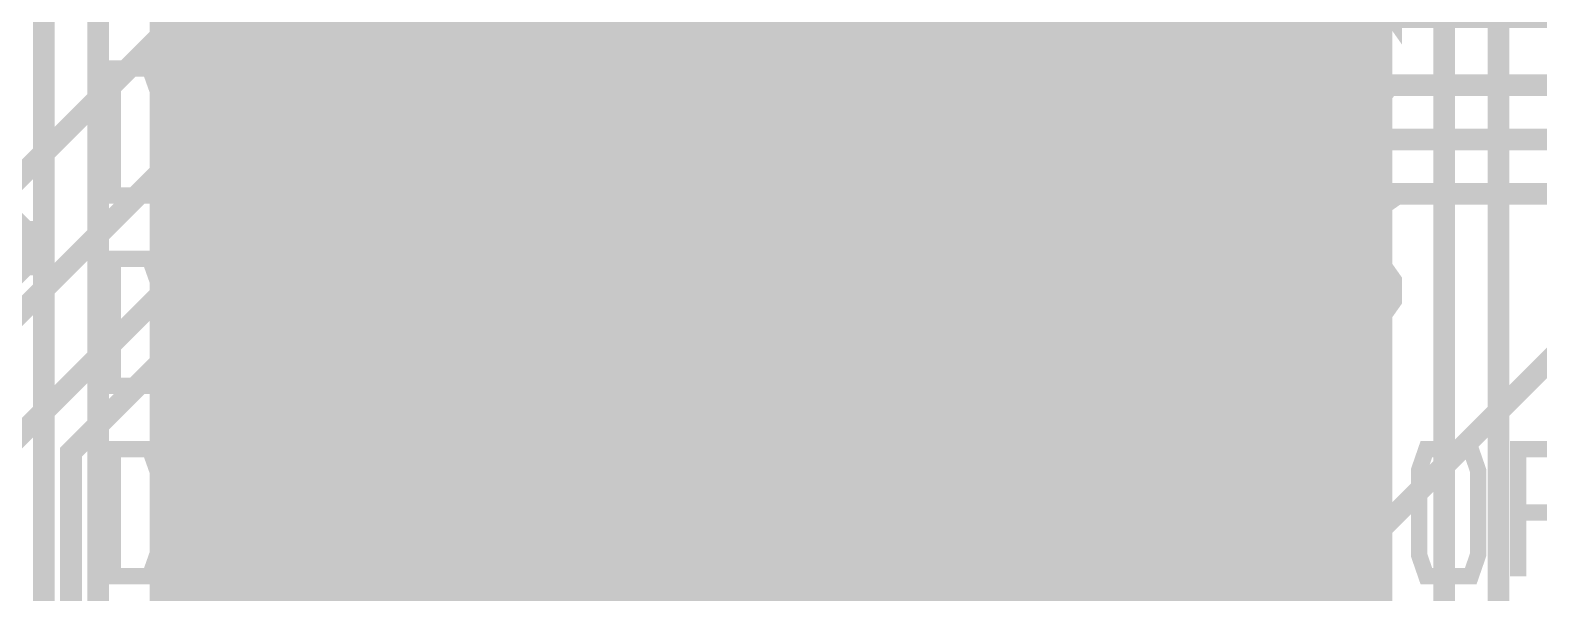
# Model space of a CAD drawing. Extents: x -10 to 131, y -93 to 209.
# Drawn here: x 29.84 to 43.94, y -7.92 to -2.66 of the extents above; entities that cross this region are included whole.
import ezdxf

# ---------------------------------------------------------------- set-up
doc = ezdxf.new("R2010")
doc.units = 0
doc.header["$MEASUREMENT"] = 0
for name, color, linetype in [('22-303-0_AST', 7, 'CONTINUOUS'), ('22-303-0_BOT', 2, 'CONTINUOUS'), ('22-303-0_DRD', 6, 'CONTINUOUS'), ('22-303-0_IN1', 10, 'CONTINUOUS'), ('22-303-0_SST', 8, 'CONTINUOUS'), ('22-303-0_TOP', 15, 'CONTINUOUS')]:
    doc.layers.add(name, color=color, linetype=linetype)

msp = doc.modelspace()

# ---------------------------------------------------------------- linework, layer by layer
at = {"layer": '22-303-0_AST', "const_width": 0.1524}
for points in [[(42.5831, -1.36906), (42.5831, -2.55524), (42.4434, -2.35712), (42.16908, -1.56718), (42.02938, -1.36906), (42.02938, -2.55524)], [(32.61106, -4.20624), (32.61106, -3.02006), (32.47136, -3.21818)], [(30.54858, -4.20624), (30.9626, -4.20624), (31.1023, -3.81), (31.1023, -3.41376), (30.9626, -3.02006), (30.54858, -3.02006)], [(30.61716, -4.20624), (30.61716, -3.02006)], [(31.96082, -4.20624), (31.47568, -4.20624), (31.47568, -3.02006)], [(33.19018, -3.61188), (33.60674, -3.61188), (33.67532, -3.81), (33.67532, -4.00812), (33.60674, -4.20624), (33.19018, -4.20624), (33.1216, -4.00812), (33.1216, -3.81), (33.39846, -3.02006)], [(38.8747, -2.94894), (38.32098, -2.94894)], [(34.68116, -4.33324), (34.61258, -4.13512), (34.61258, -3.34518), (34.68116, -3.14706), (35.09772, -3.14706), (35.1663, -3.34518), (35.1663, -4.13512), (35.09772, -4.33324), (34.68116, -4.33324)], [(35.53968, -3.73888), (35.9537, -3.73888), (36.0934, -3.54076), (36.0934, -3.34518), (35.9537, -3.14706), (35.53968, -3.14706), (35.53968, -4.33324)], [(37.0205, -3.14706), (36.46678, -3.14706)], [(36.74364, -4.33324), (36.74364, -3.14706)], [(37.46246, -4.33324), (37.39388, -4.13512), (37.39388, -3.34518), (37.46246, -3.14706), (37.87902, -3.14706), (37.9476, -3.34518), (37.9476, -4.13512), (37.87902, -4.33324), (37.46246, -4.33324)], [(39.31666, -3.73888), (39.73322, -3.73888), (39.8018, -3.54076), (39.8018, -3.34518), (39.6621, -3.14706), (39.24808, -3.14706)], [(39.31666, -4.33324), (39.31666, -3.14706)], [(40.7289, -4.33324), (40.7289, -3.73888), (40.52062, -3.14706), (40.38346, -3.14706), (40.17518, -3.73888), (40.17518, -4.33324)], [(41.656, -4.13512), (41.58742, -4.33324), (41.17086, -4.33324), (41.10228, -4.13512), (41.10228, -3.34518), (41.17086, -3.14706), (41.58742, -3.14706), (41.656, -3.34518)], [(42.02938, -3.14706), (42.02938, -4.33324)], [(42.5831, -4.33324), (42.16908, -3.73888), (42.5831, -3.14706)], [(39.24808, -4.33324), (39.6621, -4.33324), (39.8018, -4.13512), (39.8018, -3.937), (39.73322, -3.73888)], [(40.7289, -3.937), (40.17518, -3.937)], [(32.74822, -4.20624), (32.47136, -4.20624)], [(32.61106, -5.98424), (32.61106, -4.79806), (32.47136, -4.99618)], [(38.8747, -4.72694), (38.32098, -4.72694)], [(30.54858, -5.98424), (30.9626, -5.98424), (31.1023, -5.588), (31.1023, -5.19176), (30.9626, -4.79806), (30.54858, -4.79806)], [(30.61716, -5.98424), (30.61716, -4.79806)], [(31.96082, -5.98424), (31.47568, -5.98424), (31.47568, -4.79806)], [(33.2613, -5.98424), (33.67532, -4.79806), (33.1216, -4.79806)], [(34.68116, -5.98424), (34.61258, -5.78612), (34.61258, -4.99618), (34.68116, -4.79806), (35.09772, -4.79806), (35.1663, -4.99618), (35.1663, -5.78612), (35.09772, -5.98424), (34.68116, -5.98424)], [(35.53968, -5.38988), (35.9537, -5.38988), (36.0934, -5.19176), (36.0934, -4.99618), (35.9537, -4.79806), (35.53968, -4.79806), (35.53968, -5.98424)], [(37.0205, -4.79806), (36.46678, -4.79806)], [(36.74364, -5.98424), (36.74364, -4.79806)], [(37.46246, -5.98424), (37.39388, -5.78612), (37.39388, -4.99618), (37.46246, -4.79806), (37.87902, -4.79806), (37.9476, -4.99618), (37.9476, -5.78612), (37.87902, -5.98424), (37.46246, -5.98424)], [(39.8018, -4.79806), (39.24808, -4.79806)], [(39.52494, -5.98424), (39.52494, -4.79806)], [(40.17518, -5.38988), (40.5892, -5.38988), (40.7289, -5.19176), (40.7289, -4.99618), (40.5892, -4.79806), (40.17518, -4.79806), (40.17518, -5.98424)], [(41.656, -5.98424), (41.656, -5.38988), (41.44772, -4.79806), (41.31056, -4.79806), (41.10228, -5.38988), (41.10228, -5.98424)], [(42.02938, -5.38988), (42.4434, -5.38988), (42.5831, -5.19176), (42.5831, -4.99618), (42.4434, -4.79806), (42.02938, -4.79806), (42.02938, -5.98424)], [(40.52062, -5.38988), (40.7289, -5.98424)], [(41.656, -5.588), (41.10228, -5.588)], [(32.74822, -5.98424), (32.47136, -5.98424)], [(32.61106, -7.76224), (32.61106, -6.57606), (32.47136, -6.77418)], [(38.8747, -6.37794), (38.32098, -6.37794)], [(39.8018, -7.76224), (39.8018, -6.57606), (39.6621, -6.77418), (39.52494, -7.16788), (39.38778, -6.77418), (39.24808, -6.57606), (39.24808, -7.76224)], [(30.54858, -7.76224), (30.9626, -7.76224), (31.1023, -7.366), (31.1023, -6.96976), (30.9626, -6.57606), (30.54858, -6.57606)], [(30.61716, -7.76224), (30.61716, -6.57606)], [(31.96082, -7.76224), (31.47568, -7.76224), (31.47568, -6.57606)], [(33.60674, -7.16788), (33.67532, -6.96976), (33.67532, -6.77418), (33.60674, -6.57606), (33.19018, -6.57606), (33.1216, -6.77418), (33.1216, -6.96976), (33.19018, -7.16788), (33.60674, -7.16788), (33.67532, -7.366), (33.67532, -7.56412), (33.60674, -7.76224), (33.19018, -7.76224), (33.1216, -7.56412), (33.1216, -7.366), (33.19018, -7.16788)], [(34.68116, -7.76224), (34.61258, -7.56412), (34.61258, -6.77418), (34.68116, -6.57606), (35.09772, -6.57606), (35.1663, -6.77418), (35.1663, -7.56412), (35.09772, -7.76224), (34.68116, -7.76224)], [(35.53968, -7.16788), (35.9537, -7.16788), (36.0934, -6.96976), (36.0934, -6.77418), (35.9537, -6.57606), (35.53968, -6.57606), (35.53968, -7.76224)], [(37.0205, -6.57606), (36.46678, -6.57606)], [(36.74364, -7.76224), (36.74364, -6.57606)], [(37.46246, -7.76224), (37.39388, -7.56412), (37.39388, -6.77418), (37.46246, -6.57606), (37.87902, -6.57606), (37.9476, -6.77418), (37.9476, -7.56412), (37.87902, -7.76224), (37.46246, -7.76224)], [(40.5892, -6.57606), (40.31488, -6.57606)], [(40.45204, -7.76224), (40.45204, -6.57606)], [(40.96512, -7.16788), (41.37914, -7.16788), (41.5163, -6.96976), (41.5163, -6.77418), (41.37914, -6.57606), (40.96512, -6.57606), (40.96512, -7.76224)], [(41.89222, -7.16788), (42.30624, -7.16788), (42.4434, -6.96976), (42.4434, -6.77418), (42.30624, -6.57606), (41.89222, -6.57606), (41.89222, -7.76224)], [(42.8879, -7.76224), (42.81932, -7.56412), (42.81932, -6.77418), (42.8879, -6.57606), (43.30192, -6.57606), (43.3705, -6.77418), (43.3705, -7.56412), (43.30192, -7.76224), (42.8879, -7.76224)], [(43.74642, -7.16788), (44.16044, -7.16788), (44.2976, -6.96976), (44.2976, -6.77418), (44.16044, -6.57606), (43.74642, -6.57606), (43.74642, -7.76224)], [(41.31056, -7.16788), (41.5163, -7.76224)], [(42.23766, -7.16788), (42.4434, -7.76224)], [(32.74822, -7.76224), (32.47136, -7.76224)], [(40.5892, -7.76224), (40.31488, -7.76224)]]:
    msp.add_lwpolyline(points, dxfattribs=at)
at = {"layer": '22-303-0_BOT'}
for points, const_width in [([(35.0266, 21.1074), (35.0266, -17.0815)], 0.254), ([(35.2552, 21.1074), (35.2552, -17.0815)], 0.254), ([(35.4838, 21.1074), (35.4838, -16.0782)], 0.254), ([(35.7124, 21.1074), (35.7124, -15.91056)], 0.254), ([(35.941, 21.1074), (35.941, -15.83944)], 0.254), ([(36.1696, 21.1074), (36.1696, -15.83436)], 0.254), ([(34.798, 20.9804), (34.798, -17.0815)], 0.254), ([(34.5694, 20.7518), (34.5694, -17.0815)], 0.254), ([(34.3408, 20.5232), (34.3408, -17.0815)], 0.254), ([(34.1122, 20.2946), (34.1122, -17.0815)], 0.254), ([(33.8836, 20.066), (33.8836, -17.0815)], 0.254), ([(33.655, 19.8374), (33.655, -17.0815)], 0.254), ([(40.9702, 19.52752), (40.9702, -17.0815)], 0.254), ([(40.7416, 16.55826), (40.7416, -17.0815)], 0.254), ([(40.513, 16.26362), (40.513, -17.0815)], 0.254), ([(40.2844, 16.13154), (40.2844, -17.0815)], 0.254), ([(42.926, -20.828), (43.561, -20.193), (43.561, 14.859)], 0.2032), ([(41.1988, 14.34846), (41.1988, -17.0815)], 0.254), ([(41.4274, 14.0843), (41.4274, -17.0815)], 0.254), ([(41.656, 13.96492), (41.656, -16.89862)], 0.254), ([(41.8846, 13.92428), (41.8846, -16.7005)], 0.254), ([(40.0558, 11.00328), (40.0558, -17.0815)], 0.254), ([(38.9128, 10.76452), (38.9128, -17.0815)], 0.254), ([(39.8272, 10.76452), (39.8272, -17.0815)], 0.254), ([(39.1414, 10.6553), (39.1414, -17.0815)], 0.254), ([(39.37, 10.62228), (39.37, -17.0815)], 0.254), ([(39.5986, 10.6553), (39.5986, -17.0815)], 0.254), ([(36.3982, 8.84428), (36.3982, -15.9004)], 0.254), ([(36.6268, 8.60552), (36.6268, -16.0528)], 0.254), ([(36.8554, 8.4963), (36.8554, -16.45666)], 0.254), ([(37.084, 8.46328), (37.084, -17.0815)], 0.254), ([(37.3126, 4.10718), (37.3126, -17.0815)], 0.254), ([(38.6842, 4.18846), (38.6842, -17.0815)], 0.254), ([(37.5412, 3.88874), (37.5412, -17.0815)], 0.254), ([(38.4556, 3.9243), (38.4556, -17.0815)], 0.254), ([(37.7698, 3.78968), (37.7698, -17.0815)], 0.254), ([(37.9984, 3.76428), (37.9984, -17.0815)], 0.254), ([(38.227, 3.80492), (38.227, -17.0815)], 0.254), ([(33.4264, 2.35966), (33.4264, -17.0815)], 0.254), ([(30.861, 2.159), (29.464, 0.762), (29.464, -1.016), (29.972, -1.524), (29.972, -17.272), (25.146, -22.098), (22.86, -22.098)], 0.2032), ([(33.1978, 1.9558), (33.1978, -17.0815)], 0.254), ([(32.7406, 1.73736), (32.7406, -17.0815)], 0.254), ([(32.9692, 1.8034), (32.9692, -17.0815)], 0.254), ([(30.353, -20.701), (30.48, -20.574), (30.48, -1.397), (29.972, -0.889), (29.972, 0.381), (30.353, 0.762)], 0.2032), ([(32.512, -0.37084), (32.512, -17.0815)], 0.254), ([(31.5976, -0.62992), (31.5976, -16.6243)], 0.254), ([(31.8262, -0.67818), (31.8262, -16.88846)], 0.254), ([(32.0548, -0.6604), (32.0548, -17.0815)], 0.254), ([(32.2834, -0.5715), (32.2834, -17.0815)], 0.254), ([(31.369, -0.9017), (31.369, -16.50492)], 0.254), ([(31.1404, -1.24206), (31.1404, -16.46428)], 0.254), ([(31.0896, -1.397), (31.0896, -16.46428)], 0.254), ([(42.799, -1.905), (43.053, -2.159), (43.053, -18.034), (42.545, -18.542)], 0.2032), ([(42.1132, -2.33172), (42.1132, -16.6116)], 0.254), ([(42.3418, -2.57048), (42.3418, -16.59128)], 0.254), ([(42.4434, -2.6289), (42.4434, -16.60652)], 0.254), ([(42.4434, -2.6924), (31.0896, -2.6924)], 0.254), ([(42.4434, -2.921), (31.0896, -2.921)], 0.254), ([(42.4434, -3.1496), (31.0896, -3.1496)], 0.254), ([(42.4434, -3.3782), (31.0896, -3.3782)], 0.254), ([(42.4434, -3.6068), (31.0896, -3.6068)], 0.254), ([(42.4434, -3.8354), (31.0896, -3.8354)], 0.254), ([(42.4434, -4.064), (31.0896, -4.064)], 0.254), ([(42.4434, -4.2926), (31.0896, -4.2926)], 0.254), ([(42.4434, -4.5212), (31.0896, -4.5212)], 0.254), ([(42.4434, -4.7498), (31.0896, -4.7498)], 0.254), ([(42.4434, -4.9784), (31.0896, -4.9784)], 0.254), ([(42.4434, -5.207), (31.0896, -5.207)], 0.254), ([(42.4434, -5.4356), (31.0896, -5.4356)], 0.254), ([(42.4434, -5.6642), (31.0896, -5.6642)], 0.254), ([(42.4434, -5.8928), (31.0896, -5.8928)], 0.254), ([(42.4434, -6.1214), (31.0896, -6.1214)], 0.254), ([(42.4434, -6.35), (31.0896, -6.35)], 0.254), ([(42.4434, -6.5786), (31.0896, -6.5786)], 0.254), ([(42.4434, -6.8072), (31.0896, -6.8072)], 0.254), ([(42.4434, -7.0358), (31.0896, -7.0358)], 0.254), ([(42.4434, -7.2644), (31.0896, -7.2644)], 0.254), ([(42.4434, -7.493), (31.0896, -7.493)], 0.254), ([(42.4434, -7.7216), (31.0896, -7.7216)], 0.254), ([(42.4434, -7.9502), (31.0896, -7.9502)], 0.254)]:
    msp.add_lwpolyline(points, dxfattribs=dict(at, const_width=const_width))
at = {"layer": '22-303-0_BOT', "const_width": 0.254}
msp.add_lwpolyline([(41.99128, -1.905, 0.2859836), (42.4434, -2.6289)], format="xyb", dxfattribs=at)
at = {"layer": '22-303-0_DRD', "const_width": 0.254}
for points in [[(29.21, -4.318), (29.845, -4.953)], [(29.845, -4.445), (29.21, -5.08)], [(29.845, -4.953), (29.845, -4.445)]]:
    msp.add_lwpolyline(points, dxfattribs=at)
at = {"layer": '22-303-0_IN1', "const_width": 0.2032}
for points in [[(37.719, -27.94), (39.116, -26.543), (39.116, -23.622), (38.608, -23.114), (38.608, -16.129), (40.005, -14.732), (40.005, 16.891)], [(39.37, -22.606), (39.116, -22.352), (39.116, -17.526), (40.513, -16.129), (40.513, 13.335), (41.91, 14.732)]]:
    msp.add_lwpolyline(points, dxfattribs=at)
at = {"layer": '22-303-0_SST', "const_width": 0.1524}
for points in [[(42.5831, -1.36906), (42.5831, -2.55524), (42.4434, -2.35712), (42.16908, -1.56718), (42.02938, -1.36906), (42.02938, -2.55524)], [(32.61106, -4.20624), (32.61106, -3.02006), (32.47136, -3.21818)], [(30.54858, -4.20624), (30.9626, -4.20624), (31.1023, -3.81), (31.1023, -3.41376), (30.9626, -3.02006), (30.54858, -3.02006)], [(30.61716, -4.20624), (30.61716, -3.02006)], [(31.96082, -4.20624), (31.47568, -4.20624), (31.47568, -3.02006)], [(33.19018, -3.61188), (33.60674, -3.61188), (33.67532, -3.81), (33.67532, -4.00812), (33.60674, -4.20624), (33.19018, -4.20624), (33.1216, -4.00812), (33.1216, -3.81), (33.39846, -3.02006)], [(38.8747, -2.94894), (38.32098, -2.94894)], [(34.68116, -4.33324), (34.61258, -4.13512), (34.61258, -3.34518), (34.68116, -3.14706), (35.09772, -3.14706), (35.1663, -3.34518), (35.1663, -4.13512), (35.09772, -4.33324), (34.68116, -4.33324)], [(35.53968, -3.73888), (35.9537, -3.73888), (36.0934, -3.54076), (36.0934, -3.34518), (35.9537, -3.14706), (35.53968, -3.14706), (35.53968, -4.33324)], [(37.0205, -3.14706), (36.46678, -3.14706)], [(36.74364, -4.33324), (36.74364, -3.14706)], [(37.46246, -4.33324), (37.39388, -4.13512), (37.39388, -3.34518), (37.46246, -3.14706), (37.87902, -3.14706), (37.9476, -3.34518), (37.9476, -4.13512), (37.87902, -4.33324), (37.46246, -4.33324)], [(39.31666, -3.73888), (39.73322, -3.73888), (39.8018, -3.54076), (39.8018, -3.34518), (39.6621, -3.14706), (39.24808, -3.14706)], [(39.31666, -4.33324), (39.31666, -3.14706)], [(40.7289, -4.33324), (40.7289, -3.73888), (40.52062, -3.14706), (40.38346, -3.14706), (40.17518, -3.73888), (40.17518, -4.33324)], [(41.656, -4.13512), (41.58742, -4.33324), (41.17086, -4.33324), (41.10228, -4.13512), (41.10228, -3.34518), (41.17086, -3.14706), (41.58742, -3.14706), (41.656, -3.34518)], [(42.02938, -3.14706), (42.02938, -4.33324)], [(42.5831, -4.33324), (42.16908, -3.73888), (42.5831, -3.14706)], [(39.24808, -4.33324), (39.6621, -4.33324), (39.8018, -4.13512), (39.8018, -3.937), (39.73322, -3.73888)], [(40.7289, -3.937), (40.17518, -3.937)], [(32.74822, -4.20624), (32.47136, -4.20624)], [(32.61106, -5.98424), (32.61106, -4.79806), (32.47136, -4.99618)], [(38.8747, -4.72694), (38.32098, -4.72694)], [(30.54858, -5.98424), (30.9626, -5.98424), (31.1023, -5.588), (31.1023, -5.19176), (30.9626, -4.79806), (30.54858, -4.79806)], [(30.61716, -5.98424), (30.61716, -4.79806)], [(31.96082, -5.98424), (31.47568, -5.98424), (31.47568, -4.79806)], [(33.2613, -5.98424), (33.67532, -4.79806), (33.1216, -4.79806)], [(34.68116, -5.98424), (34.61258, -5.78612), (34.61258, -4.99618), (34.68116, -4.79806), (35.09772, -4.79806), (35.1663, -4.99618), (35.1663, -5.78612), (35.09772, -5.98424), (34.68116, -5.98424)], [(35.53968, -5.38988), (35.9537, -5.38988), (36.0934, -5.19176), (36.0934, -4.99618), (35.9537, -4.79806), (35.53968, -4.79806), (35.53968, -5.98424)], [(37.0205, -4.79806), (36.46678, -4.79806)], [(36.74364, -5.98424), (36.74364, -4.79806)], [(37.46246, -5.98424), (37.39388, -5.78612), (37.39388, -4.99618), (37.46246, -4.79806), (37.87902, -4.79806), (37.9476, -4.99618), (37.9476, -5.78612), (37.87902, -5.98424), (37.46246, -5.98424)], [(39.8018, -4.79806), (39.24808, -4.79806)], [(39.52494, -5.98424), (39.52494, -4.79806)], [(40.17518, -5.38988), (40.5892, -5.38988), (40.7289, -5.19176), (40.7289, -4.99618), (40.5892, -4.79806), (40.17518, -4.79806), (40.17518, -5.98424)], [(41.656, -5.98424), (41.656, -5.38988), (41.44772, -4.79806), (41.31056, -4.79806), (41.10228, -5.38988), (41.10228, -5.98424)], [(42.02938, -5.38988), (42.4434, -5.38988), (42.5831, -5.19176), (42.5831, -4.99618), (42.4434, -4.79806), (42.02938, -4.79806), (42.02938, -5.98424)], [(40.52062, -5.38988), (40.7289, -5.98424)], [(41.656, -5.588), (41.10228, -5.588)], [(32.74822, -5.98424), (32.47136, -5.98424)], [(32.61106, -7.76224), (32.61106, -6.57606), (32.47136, -6.77418)], [(38.8747, -6.37794), (38.32098, -6.37794)], [(39.8018, -7.76224), (39.8018, -6.57606), (39.6621, -6.77418), (39.52494, -7.16788), (39.38778, -6.77418), (39.24808, -6.57606), (39.24808, -7.76224)], [(30.54858, -7.76224), (30.9626, -7.76224), (31.1023, -7.366), (31.1023, -6.96976), (30.9626, -6.57606), (30.54858, -6.57606)], [(30.61716, -7.76224), (30.61716, -6.57606)], [(31.96082, -7.76224), (31.47568, -7.76224), (31.47568, -6.57606)], [(33.60674, -7.16788), (33.67532, -6.96976), (33.67532, -6.77418), (33.60674, -6.57606), (33.19018, -6.57606), (33.1216, -6.77418), (33.1216, -6.96976), (33.19018, -7.16788), (33.60674, -7.16788), (33.67532, -7.366), (33.67532, -7.56412), (33.60674, -7.76224), (33.19018, -7.76224), (33.1216, -7.56412), (33.1216, -7.366), (33.19018, -7.16788)], [(34.68116, -7.76224), (34.61258, -7.56412), (34.61258, -6.77418), (34.68116, -6.57606), (35.09772, -6.57606), (35.1663, -6.77418), (35.1663, -7.56412), (35.09772, -7.76224), (34.68116, -7.76224)], [(35.53968, -7.16788), (35.9537, -7.16788), (36.0934, -6.96976), (36.0934, -6.77418), (35.9537, -6.57606), (35.53968, -6.57606), (35.53968, -7.76224)], [(37.0205, -6.57606), (36.46678, -6.57606)], [(36.74364, -7.76224), (36.74364, -6.57606)], [(37.46246, -7.76224), (37.39388, -7.56412), (37.39388, -6.77418), (37.46246, -6.57606), (37.87902, -6.57606), (37.9476, -6.77418), (37.9476, -7.56412), (37.87902, -7.76224), (37.46246, -7.76224)], [(40.5892, -6.57606), (40.31488, -6.57606)], [(40.45204, -7.76224), (40.45204, -6.57606)], [(40.96512, -7.16788), (41.37914, -7.16788), (41.5163, -6.96976), (41.5163, -6.77418), (41.37914, -6.57606), (40.96512, -6.57606), (40.96512, -7.76224)], [(41.89222, -7.16788), (42.30624, -7.16788), (42.4434, -6.96976), (42.4434, -6.77418), (42.30624, -6.57606), (41.89222, -6.57606), (41.89222, -7.76224)], [(42.8879, -7.76224), (42.81932, -7.56412), (42.81932, -6.77418), (42.8879, -6.57606), (43.30192, -6.57606), (43.3705, -6.77418), (43.3705, -7.56412), (43.30192, -7.76224), (42.8879, -7.76224)], [(43.74642, -7.16788), (44.16044, -7.16788), (44.2976, -6.96976), (44.2976, -6.77418), (44.16044, -6.57606), (43.74642, -6.57606), (43.74642, -7.76224)], [(41.31056, -7.16788), (41.5163, -7.76224)], [(42.23766, -7.16788), (42.4434, -7.76224)], [(32.74822, -7.76224), (32.47136, -7.76224)], [(40.5892, -7.76224), (40.31488, -7.76224)]]:
    msp.add_lwpolyline(points, dxfattribs=at)
at = {"layer": '22-303-0_TOP', "const_width": 0.2032}
for points in [[(54.229, -2.54), (31.242, -2.54), (29.21, -4.572), (29.21, -4.699)], [(28.702, -5.715), (29.337, -5.715), (31.877, -3.175), (60.706, -3.175), (60.96, -2.921), (60.96, -2.794)], [(61.595, -3.683), (32.512, -3.683), (28.829, -7.366)], [(31.115, -15.9512), (30.9372, -15.9512), (30.226, -15.24), (30.226, -6.604), (32.639, -4.191), (59.182, -4.191), (59.69, -4.699)], [(39.624, -17.78), (39.751, -17.78), (40.64, -16.891), (40.64, -9.144), (45.085, -4.699), (58.801, -4.699), (62.611, -8.509), (64.77, -8.509), (64.897, -8.636)]]:
    msp.add_lwpolyline(points, dxfattribs=at)

doc.saveas('drawing.dxf')
